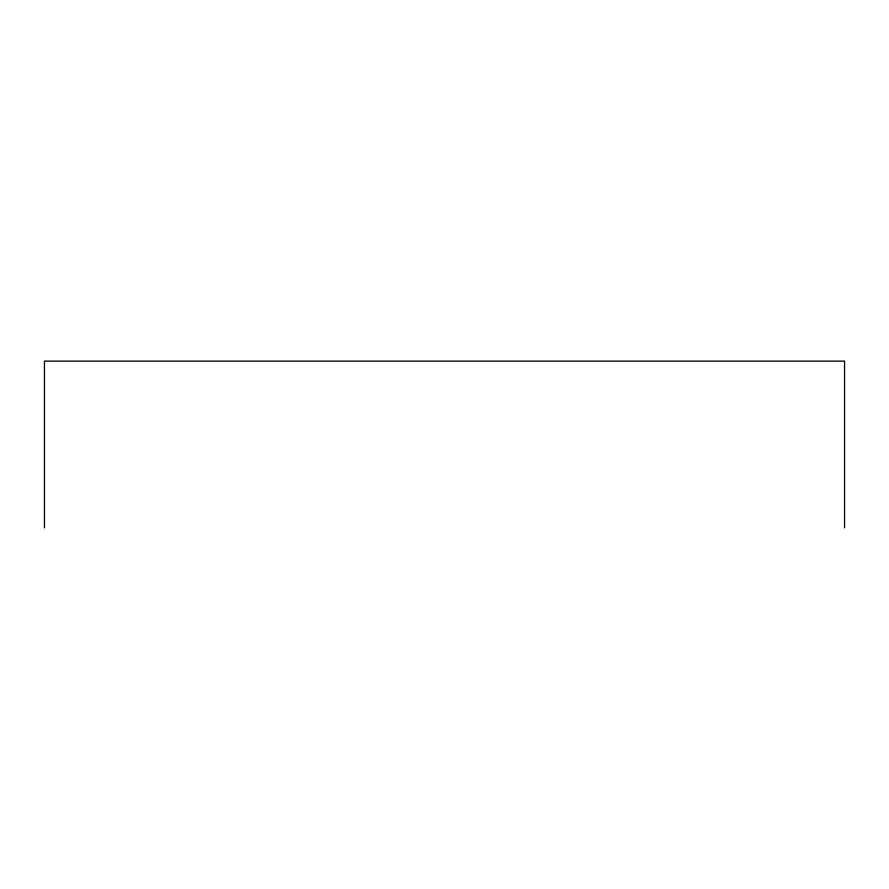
<?xml version="1.0" encoding="UTF-8"?>
<svg xmlns="http://www.w3.org/2000/svg" width="889" height="889" viewBox="0 0 889 889"><rect width="100%" height="100%" fill="white"/><g stroke="black" fill="none" stroke-linecap="round" stroke-linejoin="round"><path stroke-width="1.33" d="M844.55 527.888L844.55 361.112L44.45 361.112L44.45 527.888"/></g></svg>
